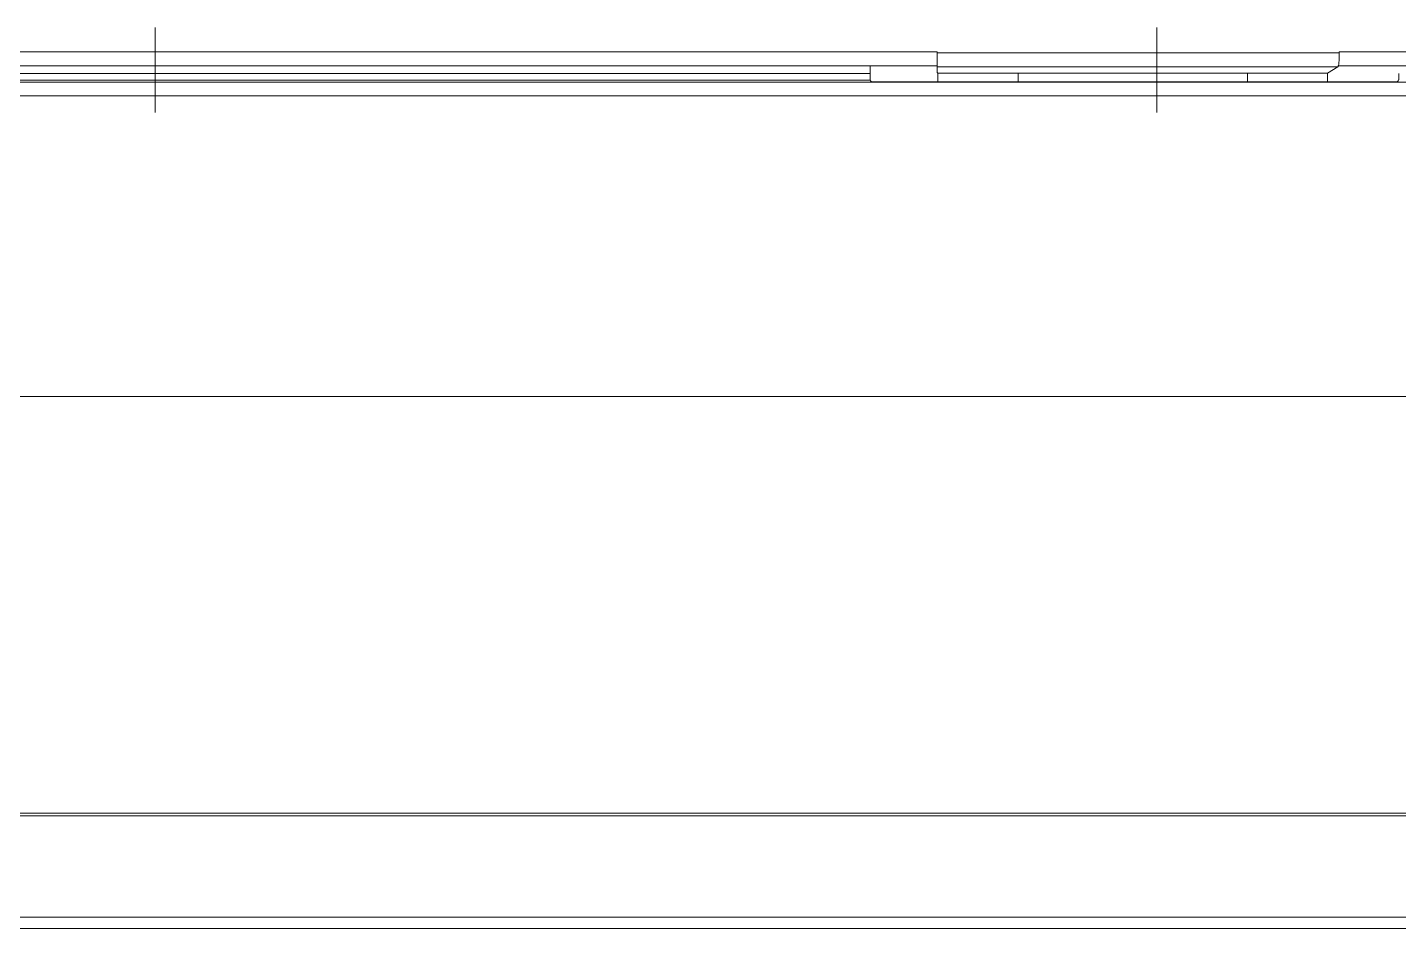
# Model space of a CAD drawing. Header units: inches. Extents: x 3778 to 56227, y -16914 to 35091.
# Drawn here: x 20028.1 to 20128.6, y 16030.8 to 16096.9 of the extents above; entities that cross this region are included whole.
import ezdxf

# ---------------------------------------------------------------- set-up
doc = ezdxf.new("R2010")
doc.units = ezdxf.units.IN
doc.header["$LTSCALE"] = 100
doc.header["$MEASUREMENT"] = 0
doc.layers.add('mark-B', color=2, linetype='Continuous', lineweight=20)
doc.layers.add('RC-LIGHT', color=7, linetype='Continuous')

# ---------------------------------------------------------------- blocks, each defined once
blk = doc.blocks.new('무풍1way 일반')
at = {"layer": 'mark-B'}
for p, q in [((-217.36, -332.68), (-217.36, -337.43)), ((-217.36, -337.57), (-217.36, -332.93)), ((-217.36, -333.08), (-217.36, -335.12)), ((-217.36, -333.78), (-217.36, -333.1)), ((-217.36, -333.44), (-217.36, -338.93)), ((-217.36, -334.62), (-217.36, -333.56)), ((-143.96, -332.68), (-143.96, -337.43)), ((-143.96, -337.57), (-143.96, -332.93)), ((-143.96, -333.08), (-143.96, -335.12)), ((-143.96, -333.78), (-143.96, -333.1)), ((-143.96, -333.44), (-143.96, -338.93)), ((-143.96, -334.62), (-143.96, -333.56)), ((-217.36, -335.68), (-217.36, -333.78)), ((-217.36, -333.79), (-217.36, -334.37)), ((-217.36, -333.93), (-217.36, -337.94)), ((-217.36, -338.1), (-217.36, -334.6)), ((-160.05, -335.57), (-160.05, -334.56)), ((-160.05, -334.56), (-130.58, -334.56)), ((-143.96, -335.68), (-143.96, -333.78)), ((-143.96, -333.79), (-143.96, -334.37)), ((-143.96, -333.93), (-143.96, -337.94)), ((-143.96, -338.1), (-143.96, -334.6)), ((-217.36, -335.12), (-217.36, -335.73)), ((-160.05, -335.99), (-160.05, -335.21)), ((-130.67, -335.57), (-160.05, -335.57)), ((-160.05, -335.57), (-160.05, -335.99)), ((-143.96, -335.12), (-143.96, -335.73)), ((-131.43, -336.03), (-130.67, -335.57)), ((-159.99, -336.03), (-160.05, -335.99)), ((-159.99, -336.03), (-159.99, -336.67)), ((-159.99, -336.03), (-154.11, -336.03)), ((-154.11, -336.03), (-154.11, -336.67)), ((-154.11, -336.03), (-137.3, -336.03)), ((-137.3, -336.67), (-137.3, -336.03)), ((-137.3, -336.03), (-131.43, -336.03)), ((-131.43, -336.03), (-131.43, -336.67)), ((-217.36, -337.43), (-217.36, -338.28)), ((-217.36, -338.03), (-217.36, -337.57)), ((-143.96, -337.43), (-143.96, -338.28)), ((-143.96, -338.03), (-143.96, -337.57))]:
    blk.add_line(p, q, dxfattribs=at)
blk.add_ellipse((-130.67, -334.57), major_axis=(0, -1), ratio=0.087489, start_param=0.05236, end_param=1.587424, dxfattribs=at)
for points, knots in [([(-416.54, -334.47), (-405.85, -334.47), (-395.16, -334.47), (-373.79, -334.47), (-363.1, -334.47), (-331.04, -334.47), (-309.67, -334.47), (-245.55, -334.47), (-202.8, -334.47), (-160.05, -334.47)], [0, 0, 0, 0, 0.125, 0.125, 0.25, 0.25, 0.5, 0.5, 1, 1, 1, 1]), ([(-160.05, -335.49), (-160.05, -335.49), (-160.05, -335.49), (-160.05, -335.46), (-160.05, -335.44), (-160.05, -335.4), (-160.05, -335.36), (-160.05, -335.29), (-160.05, -335.25), (-160.05, -335.15), (-160.05, -335.1), (-160.05, -334.99), (-160.05, -334.93), (-160.05, -334.8), (-160.05, -334.74), (-160.05, -334.6), (-160.05, -334.54), (-160.05, -334.47)], [0, 0, 0, 0, 0.125, 0.125, 0.25, 0.25, 0.375, 0.375, 0.5, 0.5, 0.625, 0.625, 0.75, 0.75, 0.875, 0.875, 1, 1, 1, 1]), ([(-160.05, -335.49), (-202.8, -335.49), (-245.55, -335.49), (-309.67, -335.49), (-331.04, -335.49), (-363.1, -335.49), (-373.79, -335.49), (-395.16, -335.49), (-405.85, -335.49), (-416.54, -335.49)], [0, 0, 0, 0, 0.5, 0.5, 0.75, 0.75, 0.875, 0.875, 1, 1, 1, 1]), ([(-413.4, -336.06), (-413.07, -336.06), (-412.73, -336.06), (-411.06, -336.06), (-409.72, -336.06), (-403.03, -336.06), (-397.67, -336.06), (-370.9, -336.06), (-349.47, -336.06), (-273.69, -336.06), (-219.33, -336.06), (-164.97, -336.06)], [0, 0, 0, 0, 0.004042, 0.004042, 0.020209, 0.020209, 0.084879, 0.084879, 0.343558, 0.343558, 1, 1, 1, 1]), ([(-413.4, -336.06), (-413.07, -336.06), (-412.73, -336.06), (-411.06, -336.06), (-409.72, -336.06), (-403.03, -336.06), (-397.67, -336.06), (-370.9, -336.06), (-349.47, -336.06), (-273.69, -336.06), (-219.33, -336.06), (-164.97, -336.06)], [0, 0, 0, 0, 0.004042, 0.004042, 0.020209, 0.020209, 0.084879, 0.084879, 0.343558, 0.343558, 1, 1, 1, 1]), ([(-164.97, -336.06), (-164.97, -336.09), (-164.97, -336.13), (-164.97, -336.17), (-164.97, -336.19), (-164.97, -336.22), (-164.97, -336.24), (-164.97, -336.28), (-164.97, -336.31), (-164.97, -336.35), (-164.97, -336.36), (-164.97, -336.39), (-164.97, -336.4), (-164.97, -336.44), (-164.97, -336.46), (-164.97, -336.48), (-164.97, -336.49), (-164.97, -336.51), (-164.97, -336.52), (-164.97, -336.53), (-164.97, -336.54), (-164.96, -336.55), (-164.96, -336.56), (-164.96, -336.56), (-164.96, -336.56)], [0, 0, 0, 0, 0.125, 0.125, 0.1875, 0.1875, 0.25, 0.25, 0.375, 0.375, 0.4375, 0.4375, 0.5, 0.5, 0.625, 0.625, 0.6875, 0.6875, 0.75, 0.8125, 0.8125, 0.875, 0.875, 1, 1, 1, 1]), ([(-164.97, -336.06), (-164.97, -336.09), (-164.97, -336.13), (-164.97, -336.17), (-164.97, -336.19), (-164.97, -336.22), (-164.97, -336.24), (-164.97, -336.28), (-164.97, -336.31), (-164.97, -336.35), (-164.97, -336.36), (-164.97, -336.39), (-164.97, -336.4), (-164.97, -336.44), (-164.97, -336.46), (-164.97, -336.48), (-164.97, -336.49), (-164.97, -336.51), (-164.97, -336.52), (-164.97, -336.53), (-164.97, -336.54), (-164.96, -336.55), (-164.96, -336.56), (-164.96, -336.56), (-164.96, -336.56)], [0, 0, 0, 0, 0.125, 0.125, 0.1875, 0.1875, 0.25, 0.25, 0.375, 0.375, 0.4375, 0.4375, 0.5, 0.5, 0.625, 0.625, 0.6875, 0.6875, 0.75, 0.8125, 0.8125, 0.875, 0.875, 1, 1, 1, 1]), ([(-164.96, -336.56), (-164.94, -336.58), (-164.93, -336.6), (-164.89, -336.63), (-164.87, -336.65), (-164.86, -336.67)], [0, 0, 0, 0, 0.500753, 0.500753, 1, 1, 1, 1]), ([(-164.96, -336.56), (-164.94, -336.58), (-164.93, -336.6), (-164.89, -336.63), (-164.87, -336.65), (-164.86, -336.67)], [0, 0, 0, 0, 0.500753, 0.500753, 1, 1, 1, 1]), ([(-126.23, -336.56), (-126.24, -336.58), (-126.26, -336.6), (-126.3, -336.63), (-126.31, -336.65), (-126.33, -336.67)], [0, 0, 0, 0, 0.500753, 0.500753, 1, 1, 1, 1]), ([(-126.23, -336.56), (-126.24, -336.58), (-126.26, -336.6), (-126.3, -336.63), (-126.31, -336.65), (-126.33, -336.67)], [0, 0, 0, 0, 0.500753, 0.500753, 1, 1, 1, 1]), ([(-126.23, -336.56), (-126.23, -336.56), (-126.23, -336.56), (-126.23, -336.55), (-126.23, -336.54), (-126.23, -336.53), (-126.22, -336.53), (-126.22, -336.51), (-126.22, -336.49), (-126.22, -336.47), (-126.22, -336.46), (-126.22, -336.44), (-126.22, -336.42), (-126.22, -336.39), (-126.22, -336.37), (-126.22, -336.32), (-126.22, -336.31), (-126.22, -336.28), (-126.22, -336.25), (-126.22, -336.22), (-126.22, -336.19), (-126.22, -336.17), (-126.22, -336.13), (-126.22, -336.09), (-126.22, -336.06)], [0, 0, 0, 0, 0.125, 0.125, 0.1875, 0.1875, 0.25, 0.25, 0.375, 0.375, 0.4375, 0.4375, 0.5, 0.5, 0.625, 0.625, 0.6875, 0.6875, 0.75, 0.8125, 0.8125, 0.875, 0.875, 1, 1, 1, 1]), ([(-126.23, -336.56), (-126.23, -336.56), (-126.23, -336.56), (-126.23, -336.55), (-126.23, -336.54), (-126.23, -336.53), (-126.22, -336.53), (-126.22, -336.51), (-126.22, -336.49), (-126.22, -336.47), (-126.22, -336.46), (-126.22, -336.44), (-126.22, -336.42), (-126.22, -336.39), (-126.22, -336.37), (-126.22, -336.32), (-126.22, -336.31), (-126.22, -336.28), (-126.22, -336.25), (-126.22, -336.22), (-126.22, -336.19), (-126.22, -336.17), (-126.22, -336.13), (-126.22, -336.09), (-126.22, -336.06)], [0, 0, 0, 0, 0.125, 0.125, 0.1875, 0.1875, 0.25, 0.25, 0.375, 0.375, 0.4375, 0.4375, 0.5, 0.5, 0.625, 0.625, 0.6875, 0.6875, 0.75, 0.8125, 0.8125, 0.875, 0.875, 1, 1, 1, 1]), ([(0, -337.7), (-37.52, -337.7), (-112.55, -337.7), (-206.33, -337.7), (-281.36, -337.7), (-337.64, -337.7), (-384.53, -337.7), (-417.35, -337.7), (-435.94, -337.7), (-445.14, -337.7), (-449.65, -337.7)], [0, 0, 0, 0, 0.250292, 0.500585, 0.625731, 0.750877, 0.876023, 0.938597, 0.969883, 1, 1, 1, 1]), ([(0, -337.7), (-37.52, -337.7), (-112.55, -337.7), (-206.33, -337.7), (-281.36, -337.7), (-337.64, -337.7), (-384.53, -337.7), (-417.35, -337.7), (-435.94, -337.7), (-445.14, -337.7), (-449.65, -337.7)], [0, 0, 0, 0, 0.250292, 0.500585, 0.625731, 0.750877, 0.876023, 0.938597, 0.969883, 1, 1, 1, 1]), ([(-456.22, -359.74), (-451.47, -359.74), (-441.96, -359.74), (-422.95, -359.74), (-389.69, -359.74), (-342.16, -359.74), (-285.14, -359.74), (-209.1, -359.74), (-114.05, -359.74), (-38.02, -359.74), (0, -359.74)], [0, 0, 0, 0, 0.03125, 0.0625, 0.125, 0.25, 0.375, 0.5, 0.75, 1, 1, 1, 1]), ([(-456.22, -359.74), (-451.47, -359.74), (-441.96, -359.74), (-422.95, -359.74), (-389.69, -359.74), (-342.16, -359.74), (-285.14, -359.74), (-209.1, -359.74), (-114.05, -359.74), (-38.02, -359.74), (0, -359.74)], [0, 0, 0, 0, 0.03125, 0.0625, 0.125, 0.25, 0.375, 0.5, 0.75, 1, 1, 1, 1]), ([(0, -390.48), (-70.86, -390.48), (-141.72, -390.48), (-248.01, -390.48), (-301.15, -390.48), (-363.15, -390.48), (-394.15, -390.48), (-411.87, -390.48), (-420.73, -390.48), (-425.15, -390.48)], [0, 0, 0, 0, 0.5, 0.5, 0.75, 0.875, 0.9375, 0.96875, 1, 1, 1, 1]), ([(0, -390.48), (-70.86, -390.48), (-141.72, -390.48), (-248.01, -390.48), (-301.15, -390.48), (-363.15, -390.48), (-394.15, -390.48), (-411.87, -390.48), (-420.73, -390.48), (-425.15, -390.48)], [0, 0, 0, 0, 0.5, 0.5, 0.75, 0.875, 0.9375, 0.96875, 1, 1, 1, 1]), ([(0, -397.9), (-35.56, -397.9), (-106.68, -397.9), (-213.36, -397.9), (-302.26, -397.9), (-364.49, -397.9), (-395.6, -397.9), (-413.38, -397.9), (-422.27, -397.9), (-426.72, -397.9)], [0, 0, 0, 0, 0.25, 0.5, 0.75, 0.875, 0.9375, 0.96875, 1, 1, 1, 1]), ([(0, -397.9), (-35.56, -397.9), (-106.68, -397.9), (-213.36, -397.9), (-302.26, -397.9), (-364.49, -397.9), (-395.6, -397.9), (-413.38, -397.9), (-422.27, -397.9), (-426.72, -397.9)], [0, 0, 0, 0, 0.25, 0.5, 0.75, 0.875, 0.9375, 0.96875, 1, 1, 1, 1]), ([(-426.89, -398.74), (-422.45, -398.74), (-418, -398.74), (-409.11, -398.74), (-404.66, -398.74), (-391.32, -398.74), (-382.43, -398.74), (-355.74, -398.74), (-302.38, -398.74), (-249.02, -398.74), (-142.3, -398.74), (-71.15, -398.74), (0, -398.74)], [0, 0, 0, 0, 0.03125, 0.03125, 0.0625, 0.0625, 0.125, 0.125, 0.25, 0.5, 0.5, 1, 1, 1, 1]), ([(-426.89, -398.74), (-422.45, -398.74), (-418, -398.74), (-409.11, -398.74), (-404.66, -398.74), (-391.32, -398.74), (-382.43, -398.74), (-355.74, -398.74), (-302.38, -398.74), (-249.02, -398.74), (-142.3, -398.74), (-71.15, -398.74), (0, -398.74)], [0, 0, 0, 0, 0.03125, 0.03125, 0.0625, 0.0625, 0.125, 0.125, 0.25, 0.5, 0.5, 1, 1, 1, 1])]:
    blk.add_open_spline(points, degree=3, knots=knots, dxfattribs=at)
for points, degree in [([(-160.05, -334.47), (-160.05, -334.5), (-160.05, -334.53), (-160.05, -334.56)], 3), ([(-130.58, -334.56), (-130.58, -334.53), (-130.58, -334.5), (-130.58, -334.47)], 3), ([(-130.58, -334.47), (-43.6, -334.47), (43.39, -334.47), (130.37, -334.47)], 3), ([(-164.97, -336.06), (-164.97, -335.87), (-164.97, -335.68), (-164.97, -335.49)], 3), ([(-164.97, -336.06), (-164.97, -335.87), (-164.97, -335.68), (-164.97, -335.49)], 3), ([(-130.67, -335.49), (-0.1, -335.49), (130.46, -335.49)], 2), ([(-164.96, -336.56), (-247.78, -336.56), (-330.6, -336.56), (-413.41, -336.56)], 3), ([(-164.96, -336.56), (-247.78, -336.56), (-330.6, -336.56), (-413.41, -336.56)], 3), ([(-449.65, -336.71), (-299.77, -336.71), (-149.88, -336.71), (0, -336.71)], 3), ([(-449.65, -336.71), (-299.77, -336.71), (-149.88, -336.71), (0, -336.71)], 3), ([(-164.86, -336.67), (-152.01, -336.67), (-139.17, -336.67), (-126.33, -336.67)], 3), ([(-164.86, -336.67), (-152.01, -336.67), (-139.17, -336.67), (-126.33, -336.67)], 3), ([(-425.15, -390.27), (-283.44, -390.27), (-141.72, -390.27), (0, -390.27)], 3), ([(-425.15, -390.27), (-283.44, -390.27), (-141.72, -390.27), (0, -390.27)], 3)]:
    blk.add_open_spline(points, degree=degree, dxfattribs=at)

msp = doc.modelspace()

# ---------------------------------------------------------------- block references
at = {"layer": 'RC-LIGHT'}
msp.add_blockref('무풍1way 일반', (20254.81, 16429.57), dxfattribs=at)

doc.saveas('drawing.dxf')
